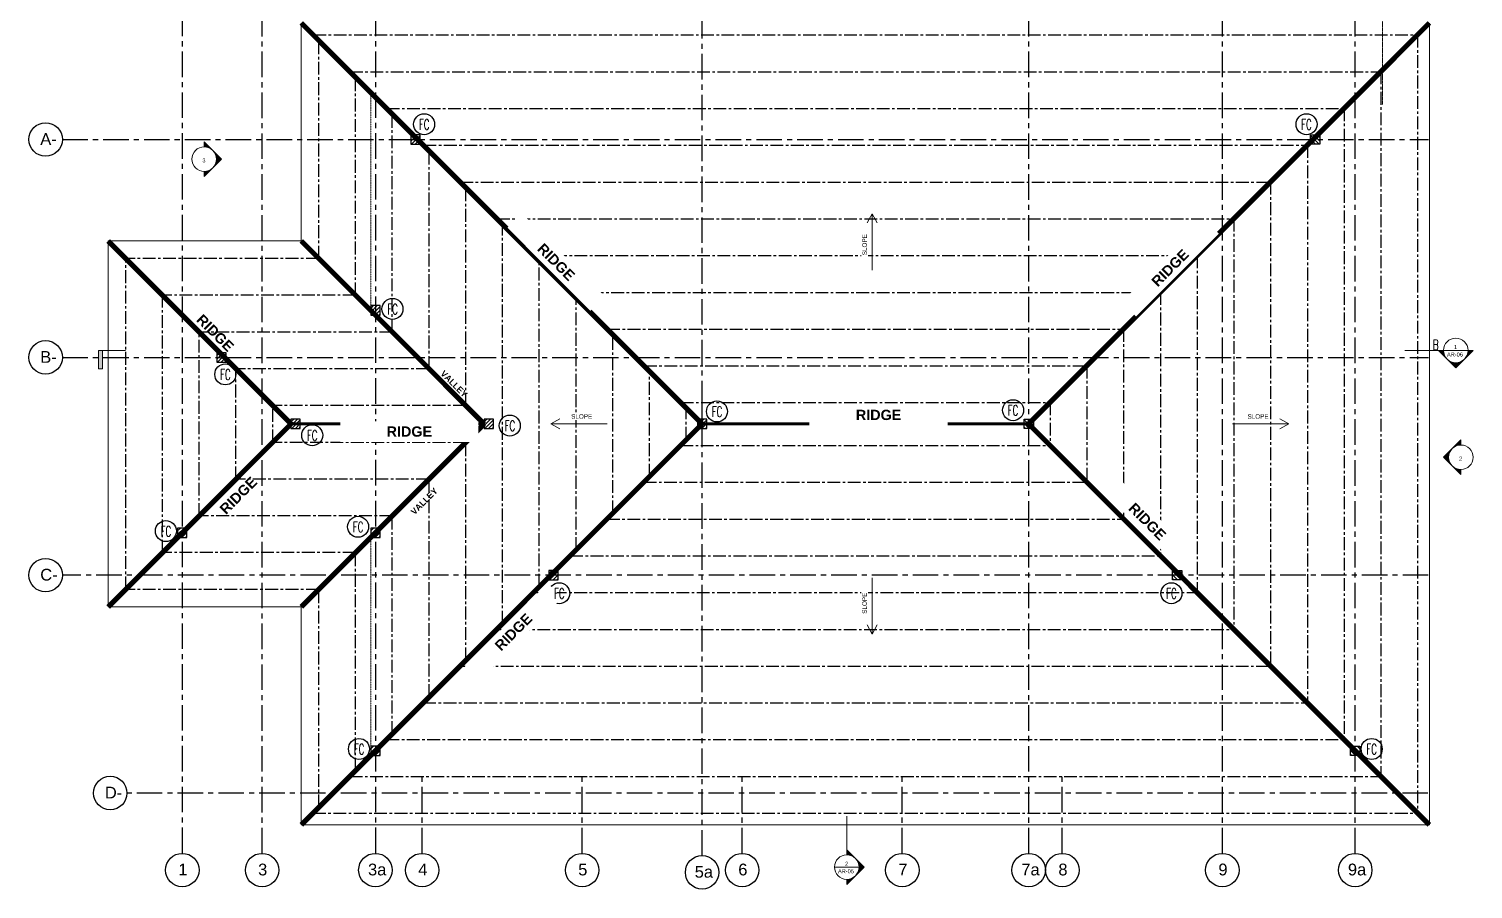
# Model space of a CAD drawing. Header units: millimetres. Extents: x 2659630 to 6742168, y -2425387 to -732288.
# Drawn here: x 3086691 to 3122064, y -1089947 to -1068889 of the extents above; entities that cross this region are included whole.
import ezdxf
from ezdxf.enums import TextEntityAlignment as Align

# ---------------------------------------------------------------- set-up
doc = ezdxf.new("R2010")
doc.units = ezdxf.units.MM
for name, pattern in [('CENTER', [2, 1.25, -0.25, 0.25, -0.25]), ('Grid Line', [22.225, 12.7, -3.175, 3.175, -3.175]), ('Hidden', [7.14375, 4.7625, -2.38125])]:
    doc.linetypes.add(name, pattern=pattern)
for name, color, linetype, lineweight in [('A-AREA-IDEN', 2, 'Continuous', 9), ('A-DETL-HDLN', 90, 'Hidden', 18), ('A-DETL-THIN', 151, 'Continuous', 18), ('A-ROOF', 6, 'Continuous', 0), ('G-ANNO-SYMB', 111, 'Continuous', 9), ('G-ANNO-TEXT', 231, 'Continuous', 9), ('S-GRID', 1, 'Continuous', 9)]:
    doc.layers.add(name, color=color, linetype=linetype, lineweight=lineweight)
for name, color, linetype in [('S-BEAM NO', 3, 'Continuous'), ('S-COLUMN', 1, 'Continuous'), ('S-COLUMN CIRCLE', 9, 'Continuous'), ('S-COLUMN HATCH', 8, 'Continuous'), ('S-COLUMN NO', 2, 'Continuous'), ('S-GRIDE CIRCLE', 8, 'Continuous'), ('S-GRIDE LINE', 8, 'CENTER'), ('S-GRIDE NO', 1, 'Continuous')]:
    doc.layers.add(name, color=color, linetype=linetype)
doc.styles.add('Arial', font='arial.ttf', dxfattribs={"height": 123})
doc.styles.add('Arial_1', font='arial.ttf', dxfattribs={"height": 98.353293})
doc.styles.add('Arial_4', font='arial.ttf', dxfattribs={"height": 73.76497})
doc.styles.add('Arial_B', font='arialbd.ttf', dxfattribs={"height": 125.853552})
doc.styles.add('ROMANS', font='r.shx', dxfattribs={"width": 0.7})

# ---------------------------------------------------------------- blocks, each defined once
blk = doc.blocks.new('Section - M_Section Head - Filled-1049-GROUND FLOOR PLAN-01')
at = {"layer": 'G-ANNO-SYMB'}
h = blk.add_hatch(color=256, dxfattribs=at)
edge = h.paths.add_edge_path(flags=0)
edge.add_line((-6, 8.49), (-6, 6))
edge.add_arc((-6, 0), 6, 90, 135)
edge.add_line((-10.24, 4.24), (-6, 8.49))
h = blk.add_hatch(color=256, dxfattribs=at)
edge = h.paths.add_edge_path(flags=0)
edge.add_line((-6, 8.49), (-1.76, 4.24))
edge.add_arc((-6, 0), 6, 45, 90)
edge.add_line((-6, 6), (-6, 8.49))
h = blk.add_hatch(color=256, dxfattribs=at)
edge = h.paths.add_edge_path(flags=0)
edge.add_line((-14.49, 0), (-10.24, 4.24))
edge.add_arc((-6, 0), 6, 135, 180)
edge.add_line((-12, 0), (-14.49, 0))
h = blk.add_hatch(color=256, dxfattribs=at)
edge = h.paths.add_edge_path(flags=0)
edge.add_line((2.49, 0), (0, 0))
edge.add_arc((-6, 0), 6, 360, 405)
edge.add_line((-1.76, 4.24), (2.49, 0))
for p, q in [((-6, 8.49), (-14.49, 0)), ((-6, 8.49), (-10.24, 4.24)), ((-6, 8.49), (2.49, 0)), ((-6, 6), (-6, 8.49)), ((-6, 8.49), (-6, 6)), ((-1.76, 4.24), (-6, 8.49)), ((-10.24, 4.24), (-14.49, 0)), ((-12, 0), (-14.49, 0)), ((-14.49, 0), (-12, 0)), ((2.49, 0), (-1.76, 4.24)), ((0, 0), (2.49, 0)), ((0, 0), (2.49, 0))]:
    blk.add_line(p, q, dxfattribs=at)
for start, end in [(360, 180), (135, 180), (180, 360), (90, 135), (45, 90), (360, 45)]:
    blk.add_arc((-6, 0), 6, start, end, dxfattribs=at)
blk = doc.blocks.new('Section - M_Section Tail - Filled-28045-GROUND FLOOR PLAN-01')
at = {"layer": 'G-ANNO-SYMB'}
blk.add_hatch(color=256, dxfattribs=at).paths.add_polyline_path([(0, 9), (0, 0), (-2, 0), (-2, 9)], flags=0)
for p, q in [((0, 9), (-2, 9)), ((-2, 9), (-2, 0)), ((0, 0), (0, 9)), ((-2, 0), (0, 0))]:
    blk.add_line(p, q, dxfattribs=at)

msp = doc.modelspace()

# ---------------------------------------------------------------- hatches: boundary and pattern name
at = {"layer": 'S-COLUMN HATCH'}
h = msp.add_hatch(dxfattribs=at)
h.set_pattern_fill('ANSI31', color=8, scale=20, angle=180)
h.set_pattern_definition([(225, (-544454.72, -205215.255), (44.9012806, -44.9012806), [])])
h.paths.add_polyline_path([(3096042, -1071711.097), (3096272, -1071711.097), (3096272, -1071481.097), (3096042, -1071481.097)])
h = msp.add_hatch(dxfattribs=at)
h.set_pattern_fill('ANSI31', color=8, scale=20)
h.set_pattern_definition([(315, (6758810.013, -205215.255), (-44.9012806, -44.9012806), [])])
h.paths.add_polyline_path([(3118313.291, -1071711.097), (3118083.291, -1071711.097), (3118083.291, -1071481.097), (3118313.291, -1071481.097)])
h = msp.add_hatch(dxfattribs=at)
h.set_pattern_fill('ANSI31', color=8, scale=20, angle=180)
h.set_pattern_definition([(225, (-545434.08, -209398.59), (44.9012806, -44.9012806), [])])
h.paths.add_polyline_path([(3095062.64, -1075894.435), (3095292.64, -1075894.435), (3095292.64, -1075664.435), (3095062.64, -1075664.435)])
h = msp.add_hatch(dxfattribs=at)
h.set_pattern_fill('ANSI31', color=8, scale=20, angle=180)
h.set_pattern_definition([(225, (-549200.954, -210549.48), (44.9012806, -44.9012806), [])])
h.paths.add_polyline_path([(3091295.769, -1077045.324), (3091525.769, -1077045.324), (3091525.769, -1076815.324), (3091295.769, -1076815.324)])
h = msp.add_hatch(dxfattribs=at)
h.set_pattern_fill('ANSI31', color=8, scale=20, angle=180)
h.set_pattern_definition([(225, (-547387.54, -212175.8), (44.9012806, -44.9012806), [])])
h.paths.add_polyline_path([(3093109.182, -1078671.641), (3093339.182, -1078671.641), (3093339.182, -1078441.641), (3093109.182, -1078441.641)])
h = msp.add_hatch(dxfattribs=at)
h.set_pattern_fill('ANSI31', color=8, scale=20, angle=180)
h.set_pattern_definition([(225, (-537432.535, -212175.8), (44.9012806, -44.9012806), [])])
h.paths.add_polyline_path([(3103064.188, -1078671.641), (3103294.188, -1078671.641), (3103294.188, -1078441.641), (3103064.188, -1078441.641)])
h = msp.add_hatch(dxfattribs=at)
h.set_pattern_fill('ANSI31', color=8, scale=20)
h.set_pattern_definition([(315, (6751792.83, -212175.8), (-44.9012806, -44.9012806), [])])
h.paths.add_polyline_path([(3111296.108, -1078671.641), (3111066.108, -1078671.641), (3111066.108, -1078441.641), (3111296.108, -1078441.641)])
h = msp.add_hatch(dxfattribs=at)
h.set_pattern_fill('ANSI31', color=8, scale=20, angle=180)
h.set_pattern_definition([(225, (-550164.07, -214844.255), (44.9012806, -44.9012806), [])])
h.paths.add_polyline_path([(3090332.652, -1081340.097), (3090562.652, -1081340.097), (3090562.652, -1081110.097), (3090332.652, -1081110.097)])
h = msp.add_hatch(dxfattribs=at)
h.set_pattern_fill('ANSI31', color=8, scale=20, angle=180)
h.set_pattern_definition([(225, (-545434.075, -214844.255), (44.9012806, -44.9012806), [])])
h.paths.add_polyline_path([(3095062.647, -1081340.097), (3095292.647, -1081340.097), (3095292.647, -1081110.097), (3095062.647, -1081110.097)])
h = msp.add_hatch(dxfattribs=at)
h.set_pattern_fill('ANSI31', color=8, scale=20, angle=180)
h.set_pattern_definition([(225, (-541070.12, -215880.146), (44.9012806, -44.9012806), [])])
h.paths.add_polyline_path([(3099426.604, -1082375.988), (3099656.604, -1082375.988), (3099656.604, -1082145.988), (3099426.604, -1082145.988)])
h = msp.add_hatch(dxfattribs=at)
h.set_pattern_fill('ANSI31', color=8, scale=20)
h.set_pattern_definition([(315, (6755425.41, -215880.146), (-44.9012806, -44.9012806), [])])
h.paths.add_polyline_path([(3114928.687, -1082375.988), (3114698.687, -1082375.988), (3114698.687, -1082145.988), (3114928.687, -1082145.988)])
h = msp.add_hatch(dxfattribs=at)
h.set_pattern_fill('ANSI31', color=8, scale=20, angle=180)
h.set_pattern_definition([(225, (-545434.084, -220179.27), (44.9012806, -44.9012806), [])])
h.paths.add_polyline_path([(3095062.638, -1086675.112), (3095292.638, -1086675.112), (3095292.638, -1086445.112), (3095062.638, -1086445.112)])
h = msp.add_hatch(dxfattribs=at)
h.set_pattern_fill('ANSI31', color=8, scale=20)
h.set_pattern_definition([(315, (6759789.375, -220179.27), (-44.9012806, -44.9012806), [])])
h.paths.add_polyline_path([(3119292.653, -1086675.112), (3119062.653, -1086675.112), (3119062.653, -1086445.112), (3119292.653, -1086445.112)])

# ---------------------------------------------------------------- linework, layer by layer
at = {"layer": 'A-DETL-HDLN'}
for p, q in [((3095062.645, -1070445.102), (3095062.645, -1075780.104)), ((3095062.645, -1081340.104), (3095062.645, -1086675.104))]:
    msp.add_line(p, q, dxfattribs=at)
at = {"layer": 'A-DETL-THIN'}
for p, q in [((3107342.683, -1073415.812), (3107342.683, -1074795.812)), ((3099474.926, -1078560.103), (3100854.926, -1078560.103)), ((3117552.084, -1078560.103), (3116172.084, -1078560.103)), ((3107342.683, -1083704.395), (3107342.683, -1082324.395))]:
    msp.add_line(p, q, dxfattribs=at)
for points in [[(3107466.31, -1073638.84), (3107342.683, -1073415.812), (3107219.057, -1073638.84)], [(3099697.954, -1078683.73), (3099474.926, -1078560.103), (3099697.954, -1078436.477)], [(3117329.056, -1078683.73), (3117552.084, -1078560.103), (3117329.056, -1078436.477)], [(3107466.31, -1083481.367), (3107342.683, -1083704.395), (3107219.057, -1083481.367)]]:
    msp.add_lwpolyline(points, dxfattribs=at)
at = {"layer": 'A-ROOF'}
for p, q in [((3093362.645, -1068745.102), (3093362.645, -1074080.104)), ((3120992.645, -1088375.104), (3120992.645, -1068745.102)), ((3088632.645, -1074080.104), (3088632.645, -1083040.104)), ((3088632.645, -1074080.104), (3093362.645, -1074080.104)), ((3093362.645, -1083040.104), (3088632.645, -1083040.104)), ((3093362.645, -1083040.104), (3093362.645, -1088375.104)), ((3120992.645, -1088375.104), (3093362.645, -1088375.104))]:
    msp.add_line(p, q, dxfattribs=at)
at = {"layer": 'G-ANNO-SYMB'}
for p, q in [((3088394.095, -1076760.299), (3089053.793, -1076760.299)), ((3121339.893, -1076760.299), (3120391.302, -1076760.299)), ((3121339.893, -1076760.299), (3121939.893, -1076760.299)), ((3106723.644, -1089109.208), (3106723.644, -1088160.617)), ((3106423.644, -1089409.208), (3107023.644, -1089409.208))]:
    msp.add_line(p, q, dxfattribs=at)
at = {"layer": 'S-COLUMN', "color": 1}
for points in [[(3096042, -1071711.097), (3096272, -1071711.097), (3096272, -1071481.097), (3096042, -1071481.097)], [(3118313.291, -1071711.097), (3118083.291, -1071711.097), (3118083.291, -1071481.097), (3118313.291, -1071481.097)], [(3095062.64, -1075894.435), (3095292.64, -1075894.435), (3095292.64, -1075664.435), (3095062.64, -1075664.435)], [(3091295.769, -1077045.324), (3091525.769, -1077045.324), (3091525.769, -1076815.324), (3091295.769, -1076815.324)], [(3093109.182, -1078671.641), (3093339.182, -1078671.641), (3093339.182, -1078441.641), (3093109.182, -1078441.641)], [(3103064.188, -1078671.641), (3103294.188, -1078671.641), (3103294.188, -1078441.641), (3103064.188, -1078441.641)], [(3111296.108, -1078671.641), (3111066.108, -1078671.641), (3111066.108, -1078441.641), (3111296.108, -1078441.641)], [(3090332.652, -1081340.097), (3090562.652, -1081340.097), (3090562.652, -1081110.097), (3090332.652, -1081110.097)], [(3095062.647, -1081340.097), (3095292.647, -1081340.097), (3095292.647, -1081110.097), (3095062.647, -1081110.097)], [(3099426.604, -1082375.988), (3099656.604, -1082375.988), (3099656.604, -1082145.988), (3099426.604, -1082145.988)], [(3114928.687, -1082375.988), (3114698.687, -1082375.988), (3114698.687, -1082145.988), (3114928.687, -1082145.988)], [(3095062.638, -1086675.112), (3095292.638, -1086675.112), (3095292.638, -1086445.112), (3095062.638, -1086445.112)], [(3119292.653, -1086675.112), (3119062.653, -1086675.112), (3119062.653, -1086445.112), (3119292.653, -1086445.112)]]:
    msp.add_lwpolyline(points, close=True, dxfattribs=at)
at = {"layer": 'S-COLUMN CIRCLE'}
for centre in [(3096371.672, -1071223.616), (3117983.619, -1071223.616), (3095596.464, -1075744.843), (3091502.183, -1077346.172), (3103544.158, -1078254.399), (3110796.069, -1078223.254), (3098470.267, -1078601.173), (3093629.243, -1078836.955), (3090045.906, -1081182.362), (3094753.547, -1081077.563), (3099679.95, -1082704.666), (3114675.34, -1082704.666), (3094775.891, -1086517.376), (3119579.399, -1086517.376)]:
    msp.add_circle(centre, 257.143, dxfattribs=at)
at = {"layer": 'S-COLUMN NO', "ltscale": 2500}
for p, q in [((3103179.188, -1078563.567), (3103179.188, -1078125.493)), ((3103174.183, -1078563.567), (3111203.985, -1078563.567))]:
    msp.add_line(p, q, dxfattribs=at)
at = {"layer": 'S-GRID', "linetype": 'Grid Line'}
msp.add_line((3119842.645, -1070740.074), (3119842.645, -1048380.418), dxfattribs=at)
at = {"layer": 'S-GRIDE CIRCLE'}
for centre in [(3087100.426, -1071595.921), (3087100.426, -1071595.921), (3087100.426, -1071595.921), (3087100.426, -1076930.923), (3087100.426, -1076930.923), (3087100.426, -1076930.923), (3087100.426, -1082260.923), (3087100.426, -1082260.923), (3087100.426, -1082260.923), (3088683.183, -1087595.989), (3088683.183, -1087595.989), (3088683.183, -1087595.989), (3090447.645, -1089481.549), (3090447.645, -1089481.549), (3090447.645, -1089481.549), (3092402.645, -1089481.549), (3092402.645, -1089481.549), (3092402.645, -1089481.549), (3095177.645, -1089481.549), (3095177.645, -1089481.549), (3095177.645, -1089481.549), (3096322.645, -1089481.549), (3096322.645, -1089481.549), (3096322.645, -1089481.549), (3100242.645, -1089481.549), (3100242.645, -1089481.549), (3100242.645, -1089481.549), (3103179.188, -1089537.221), (3103179.188, -1089537.221), (3103179.188, -1089537.221), (3104162.645, -1089481.549), (3104162.645, -1089481.549), (3104162.645, -1089481.549), (3108082.645, -1089481.549), (3108082.645, -1089481.549), (3108082.645, -1089481.549), (3111179.254, -1089481.549), (3111179.254, -1089481.549), (3111179.254, -1089481.549), (3112002.645, -1089481.549), (3112002.645, -1089481.549), (3112002.645, -1089481.549), (3115922.645, -1089481.549), (3115922.645, -1089481.549), (3115922.645, -1089481.549), (3119177.645, -1089481.549), (3119177.645, -1089481.549), (3119177.645, -1089481.549)]:
    msp.add_circle(centre, 409.836, dxfattribs=at)
at = {"layer": 'S-GRIDE LINE', "ltscale": 500}
for p, q in [((3090447.645, -1066442.534), (3090447.645, -1089071.713)), ((3092402.645, -1089071.713), (3092402.645, -1066442.534)), ((3095177.645, -1066442.534), (3095177.645, -1089071.713)), ((3103179.188, -1089127.385), (3103179.188, -1066442.534)), ((3115922.645, -1089071.713), (3115922.645, -1066442.534)), ((3119177.645, -1089071.713), (3119177.645, -1066442.534)), ((3111179.254, -1089071.713), (3111179.254, -1066631.693)), ((3087510.262, -1071595.987), (3120968.25, -1071595.987)), ((3087510.262, -1076930.989), (3120968.25, -1076930.989)), ((3120965.572, -1082260.989), (3087510.262, -1082260.989)), ((3096322.645, -1089071.713), (3096322.645, -1087071.713)), ((3100242.645, -1089071.713), (3100242.645, -1087071.713)), ((3104162.645, -1089071.713), (3104162.645, -1087071.713)), ((3108082.645, -1089071.713), (3108082.645, -1087071.713)), ((3112002.645, -1089071.713), (3112002.645, -1087071.713)), ((3120958.259, -1087595.989), (3089093.019, -1087595.989))]:
    msp.add_line(p, q, dxfattribs=at)
at = {"layer": 'S-GRIDE LINE', "color": 3, "ltscale": 250}
for p, q in [((3093656.11, -1069038.567), (3120699.181, -1069038.567)), ((3093792.188, -1074509.646), (3093792.188, -1069174.644)), ((3120703.985, -1069033.763), (3120703.985, -1088086.444)), ((3094556.11, -1069938.567), (3119799.181, -1069938.567)), ((3119803.985, -1069933.763), (3119803.985, -1087186.444)), ((3094692.188, -1075409.646), (3094692.188, -1070074.644)), ((3095456.11, -1070838.567), (3118899.181, -1070838.567)), ((3095592.188, -1076309.646), (3095592.188, -1070974.644)), ((3118903.985, -1070833.763), (3118903.985, -1086286.444)), ((3096356.11, -1071738.567), (3117999.181, -1071738.567)), ((3118003.985, -1071733.763), (3118003.985, -1085386.444)), ((3096492.188, -1077209.646), (3096492.188, -1071874.644)), ((3097256.11, -1072638.567), (3117099.181, -1072638.567)), ((3097392.188, -1078109.646), (3097392.188, -1072774.644)), ((3117103.985, -1072633.763), (3117103.985, -1084486.444)), ((3098156.11, -1073538.567), (3116199.181, -1073538.567)), ((3116203.985, -1073533.763), (3116203.985, -1083586.444)), ((3098292.188, -1083445.562), (3098292.188, -1073674.644)), ((3089062.188, -1082610.562), (3089062.188, -1074509.646)), ((3093792.188, -1074509.646), (3089062.188, -1074509.646)), ((3099056.11, -1074438.567), (3115299.181, -1074438.567)), ((3099192.188, -1082545.562), (3099192.188, -1074574.644)), ((3115303.985, -1074433.763), (3115303.985, -1082686.444)), ((3099956.11, -1075338.567), (3114399.181, -1075338.567)), ((3114403.985, -1075333.763), (3114403.985, -1081786.444)), ((3094692.188, -1075409.646), (3089962.188, -1075409.646)), ((3089962.188, -1081710.562), (3089962.188, -1075409.646)), ((3100092.188, -1081645.562), (3100092.188, -1075474.644)), ((3095592.188, -1076309.646), (3090862.188, -1076309.646)), ((3090862.188, -1080810.562), (3090862.188, -1076309.646)), ((3100856.11, -1076238.567), (3113499.181, -1076238.567)), ((3100992.188, -1080745.562), (3100992.188, -1076374.644)), ((3113503.985, -1076233.763), (3113503.985, -1080886.444)), ((3096492.188, -1077209.646), (3091762.188, -1077209.646)), ((3091762.188, -1079910.562), (3091762.188, -1077209.646)), ((3101756.11, -1077138.567), (3112599.181, -1077138.567)), ((3101892.188, -1079845.562), (3101892.188, -1077274.644)), ((3112603.985, -1077133.763), (3112603.985, -1079986.444)), ((3097392.188, -1078109.646), (3092662.188, -1078109.646)), ((3092662.188, -1079010.562), (3092662.188, -1078109.646)), ((3102656.11, -1078038.567), (3111699.181, -1078038.567)), ((3102792.188, -1078945.562), (3102792.188, -1078125.493)), ((3111703.985, -1078033.763), (3111703.985, -1079086.444)), ((3097392.188, -1079010.562), (3092662.188, -1079010.562)), ((3097392.188, -1084345.562), (3097392.188, -1079010.562)), ((3102649.183, -1079088.567), (3111706.108, -1079088.567)), ((3096492.188, -1079910.562), (3091762.188, -1079910.562)), ((3096492.188, -1085245.562), (3096492.188, -1079910.562)), ((3101749.183, -1079988.567), (3112606.108, -1079988.567)), ((3095592.188, -1080810.562), (3090862.188, -1080810.562)), ((3095592.188, -1086145.562), (3095592.188, -1080810.562)), ((3100849.183, -1080888.567), (3113506.108, -1080888.567)), ((3094692.188, -1081710.562), (3089962.188, -1081710.562)), ((3094692.188, -1087045.562), (3094692.188, -1081710.562)), ((3099949.183, -1081788.567), (3114406.108, -1081788.567)), ((3093792.188, -1082610.562), (3089062.188, -1082610.562)), ((3093792.188, -1087945.562), (3093792.188, -1082610.562)), ((3099049.183, -1082688.567), (3115306.108, -1082688.567)), ((3098149.183, -1083588.567), (3116206.108, -1083588.567)), ((3097249.183, -1084488.567), (3117106.108, -1084488.567)), ((3096349.183, -1085388.567), (3118006.108, -1085388.567)), ((3095449.183, -1086288.567), (3118906.108, -1086288.567)), ((3094549.183, -1087188.567), (3119806.108, -1087188.567)), ((3093649.183, -1088088.567), (3120706.108, -1088088.567))]:
    msp.add_line(p, q, dxfattribs=at)
at = {"layer": 'S-GRIDE LINE', "color": 6, "ltscale": 250, "const_width": 125}
for points in [[(3103177.646, -1078560.103), (3093362.645, -1068745.102)], [(3120992.645, -1068745.102), (3111177.644, -1078560.103)], [(3088632.645, -1074080.104), (3093112.645, -1078560.104)], [(3093362.645, -1074080.104), (3097842.645, -1078560.104)], [(3088632.645, -1083040.104), (3093112.645, -1078560.104)], [(3103177.646, -1078560.103), (3093362.645, -1088375.104)], [(3093362.645, -1083040.104), (3097842.645, -1078560.104)], [(3120992.645, -1088375.104), (3111177.644, -1078560.103)]]:
    msp.add_lwpolyline(points, dxfattribs=at)
at = {"layer": 'S-GRIDE LINE', "color": 1, "ltscale": 250, "const_width": 75}
for points in [[(3093112.645, -1078560.104), (3097842.645, -1078560.104)], [(3103177.646, -1078560.103), (3111177.644, -1078560.103)]]:
    msp.add_lwpolyline(points, dxfattribs=at)

# ---------------------------------------------------------------- block references
at = {"layer": 'G-ANNO-SYMB', "yscale": 49.99999999999998, "zscale": 49.99999999999998}
for p, xscale, rotation in [((3090983.994, -1071777.936), -49.99999999999998, 270), ((3121939.893, -1076760.299), -49.99999999999998, 180), ((3121764.157, -1079076.221), 49.99999999999998, 90), ((3106723.644, -1089709.208), 49.99999999999998, 270)]:
    msp.add_blockref('Section - M_Section Head - Filled-1049-GROUND FLOOR PLAN-01', p, dxfattribs=dict(at, xscale=xscale, rotation=rotation))
at = {"layer": 'G-ANNO-SYMB', "extrusion": (0, 0, -1), "xscale": 49.99999999999998, "yscale": 49.99999999999998, "zscale": 49.99999999999998, "rotation": 180}
msp.add_blockref('Section - M_Section Tail - Filled-28045-GROUND FLOOR PLAN-01', (-3088494.095, -1076760.299), dxfattribs=at)

# ---------------------------------------------------------------- texts
at = {"layer": 'A-AREA-IDEN', "line_spacing_factor": 0.938532, "style": 'Arial_B'}
for s, insert, char_height, width, attachment_point, rotation in [('RIDGE', (3091344.972, -1076244.319), 251, 2621.36709, 2, 315), ('VALLEY', (3097157.397, -1077526.702), 150, 1566.55404, 2, 315), ('RIDGE', (3091913.702, -1080401.152), 251, 2621.36709, 8, 45), ('VALLEY', (3096425.243, -1080504.107), 150, 1566.55404, 8, 45)]:
    msp.add_mtext(s, dxfattribs=dict(at, insert=insert, char_height=char_height, width=width, attachment_point=attachment_point, rotation=rotation))
at = {"layer": 'G-ANNO-SYMB', "line_spacing_factor": 0.938532, "style": 'Arial_1'}
for s, insert, char_height, width, attachment_point in [('3', (3090978.165, -1072159.872), 98.353, 91.19402, 8), ('1', (3121634.064, -1076628.625), 98.353, 91.19402, 2), ('AR-06', (3121619.319, -1076811.588), 98.3533, 891.72152, 2), ('2', (3121758.328, -1079458.157), 98.353, 91.19402, 8), ('AR-05', (3106703.071, -1089460.497), 98.3533, 891.72152, 2), ('2', (3106717.815, -1089277.534), 98.353, 91.19402, 2)]:
    msp.add_mtext(s, dxfattribs=dict(at, insert=insert, char_height=char_height, width=width, attachment_point=attachment_point))
at = {"layer": 'S-BEAM NO', "style": 'ROMANS', "width": 0.7}
msp.add_text('B', height=250, dxfattribs=at).set_placement((3121146.755, -1076622.212, 0), align=Align.MIDDLE_CENTER)
at = {"layer": 'S-COLUMN NO', "style": 'ROMANS', "width": 0.6}
for p in [(3096373.04, -1071229.147, 0), (3117982.251, -1071229.147, 0), (3095597.833, -1075750.373, 0), (3091503.551, -1077351.702, 0), (3103545.527, -1078259.929, 0), (3110794.7, -1078228.784, 0), (3098471.636, -1078606.704, 0), (3093630.611, -1078842.485, 0), (3094754.916, -1081083.094, 0), (3090047.274, -1081187.893, 0), (3099681.319, -1082710.197, 0), (3114673.972, -1082710.197, 0), (3094777.26, -1086522.907, 0), (3119578.031, -1086522.907, 0)]:
    msp.add_text('FC', height=257.1429, dxfattribs=at).set_placement(p, align=Align.MIDDLE_CENTER)
at = {"layer": 'S-GRIDE NO', "style": 'Arial'}
for s, height, p in [('A-', 287.9195, (3086969.602, -1071728.923)), ('B-', 287.9195, (3086969.602, -1077063.925)), ('C-', 287.9195, (3086969.602, -1082393.925)), ('D-', 287.9195, (3088552.358, -1087728.99)), ('1', 287.919, (3090350.964, -1089611.388)), ('1', 287.919, (3090350.964, -1089611.388)), ('1', 287.919, (3090350.964, -1089611.388)), ('3', 287.919, (3092305.964, -1089611.388)), ('3a', 287.9195, (3094997.974, -1089611.388)), ('4', 287.919, (3096225.964, -1089611.388)), ('5', 287.919, (3100145.964, -1089611.388)), ('5a', 287.9195, (3102999.516, -1089667.059)), ('6', 287.919, (3104065.964, -1089611.388)), ('7', 287.919, (3107985.964, -1089611.388)), ('7a', 287.9195, (3110999.583, -1089611.388)), ('8', 287.919, (3111905.964, -1089611.388)), ('9', 287.919, (3115825.964, -1089611.388)), ('9a', 287.9195, (3118997.974, -1089611.388))]:
    msp.add_text(s, height=height, dxfattribs=at).set_placement(p)

# ---------------------------------------------------------------- next in the draw order: texts
at = {"layer": 'A-AREA-IDEN', "char_height": 251, "width": 2621.36709, "line_spacing_factor": 0.938532, "style": 'Arial_B', "bg_fill": 2}
for insert, attachment_point, rotation in [((3099694.144, -1074507.434), 2, 315), ((3114735.216, -1074828.887), 8, 45), ((3114174.123, -1080859.112), 2, 315), ((3098650.471, -1083745.118), 8, 45)]:
    msp.add_mtext('RIDGE', dxfattribs=dict(at, insert=insert, attachment_point=attachment_point, rotation=rotation))
at = {"layer": 'A-AREA-IDEN', "char_height": 251.7071, "width": 3133.10807, "attachment_point": 2, "line_spacing_factor": 0.938532, "style": 'Arial_B', "bg_fill": 2}
for insert in [(3107502.113, -1078212.834), (3096009.551, -1078620.57)]:
    msp.add_mtext('RIDGE', dxfattribs=dict(at, insert=insert))
at = {"layer": 'G-ANNO-TEXT', "color": 7, "char_height": 110.6475, "width": 614.25, "rotation": 90, "line_spacing_factor": 0.938532, "style": 'Arial_4', "bg_fill": 3, "box_fill_scale": 1.25, "bg_fill_color": 0, "bg_fill_transparency": 0}
for insert, attachment_point in [((3107103.932, -1073913.996), 3), ((3107103.932, -1083206.211), 1)]:
    msp.add_mtext('SLOPE', dxfattribs=dict(at, insert=insert, attachment_point=attachment_point))
at = {"layer": 'G-ANNO-TEXT', "color": 7, "char_height": 110.6475, "width": 614.25, "line_spacing_factor": 0.938532, "style": 'Arial_4', "bg_fill": 3, "box_fill_scale": 1.25, "bg_fill_color": 0, "bg_fill_transparency": 0}
for insert, attachment_point in [((3099973.11, -1078321.353), 1), ((3117053.9, -1078321.353), 3)]:
    msp.add_mtext('SLOPE', dxfattribs=dict(at, insert=insert, attachment_point=attachment_point))

# ---------------------------------------------------------------- next in the draw order: hatches: boundary and pattern name
at = {"layer": 'S-COLUMN HATCH'}
h = msp.add_hatch(dxfattribs=at)
h.set_pattern_fill('ANSI31', color=8, scale=20, angle=180)
h.set_pattern_definition([(225, (-542657.54, -212175.8), (44.9012806, -44.9012806), [])])
h.paths.add_polyline_path([(3097839.182, -1078671.641), (3098069.182, -1078671.641), (3098069.182, -1078441.641), (3097839.182, -1078441.641)])

# ---------------------------------------------------------------- next in the draw order: linework, layer by layer
at = {"layer": 'S-COLUMN', "color": 1}
msp.add_lwpolyline([(3097839.182, -1078671.641), (3098069.182, -1078671.641), (3098069.182, -1078441.641), (3097839.182, -1078441.641)], close=True, dxfattribs=at)

doc.saveas('drawing.dxf')
